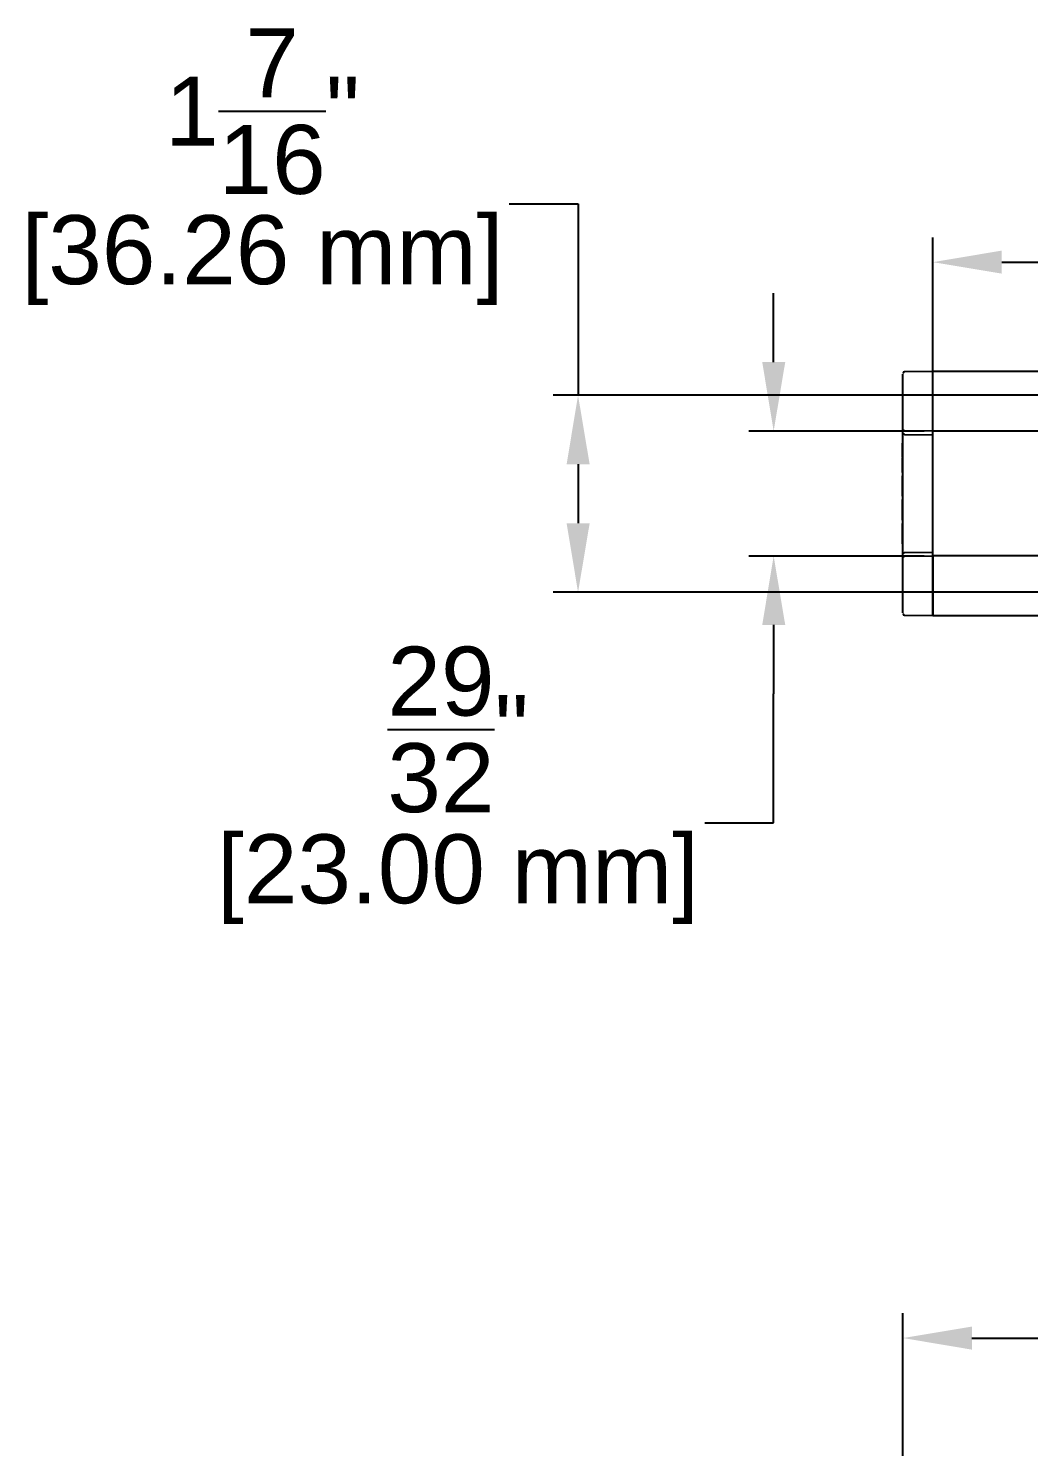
# Model space of a CAD drawing. Header units: inches. Extents: x -8.9 to 62.9, y -1.2 to 30.1.
# Drawn here: x -1.47 to 5.79, y 19.65 to 29.93 of the extents above; entities that cross this region are included whole.
import ezdxf

# ---------------------------------------------------------------- set-up
doc = ezdxf.new("R2010")
doc.units = ezdxf.units.IN
doc.header["$MEASUREMENT"] = 0
doc.layers.get('Defpoints').update_dxf_attribs({"color": 1})
doc.styles.get("Standard").update_dxf_attribs({"font": 'Arial.ttf'})
doc.dimstyles.new('.5 DIM', dxfattribs={"dimscale": 0, "dimtxt": 0.5, "dimasz": 0.5, "dimexe": 0.18, "dimexo": 0.0625, "dimgap": 0.09, "dimtad": 0, "dimtih": 1, "dimtoh": 1, "dimdec": 5, "dimzin": 0, "dimdsep": 46, "dimlunit": 4, "dimtxsty": 'Standard', "dimcen": 0.25, "dimadec": 0, "dimazin": 0, "dimtfac": 1, "dimtdec": 5, "dimtofl": 0, "dimtmove": 0, "dimatfit": 3, "dimfxl": 1, "dimtolj": 1, "dimtzin": 0, "dimarcsym": 0})

# ---------------------------------------------------------------- blocks, each defined once
blk = doc.blocks.new('*D11')
at = {"layer": 'Defpoints', "color": 0, "lineweight": -2, "transparency": 16777216}
for p, q in [((4.874, 15.4), (4.874, 20.618)), ((54.402, 15.4), (54.402, 20.618)), ((5.374, 20.438), (27.461, 20.438)), ((53.902, 20.438), (31.815, 20.438))]:
    blk.add_line(p, q, dxfattribs=at)
at = {"layer": 'Defpoints', "color": 0, "transparency": 16777216}
for p in [(54.402, 20.438), (4.874, 15.338), (54.402, 15.338)]:
    blk.add_point(p, dxfattribs=at)
for points in [[(5.374, 20.521), (5.374, 20.354), (4.874, 20.438)], [(53.902, 20.521), (53.902, 20.354), (54.402, 20.438)]]:
    blk.add_solid(points, dxfattribs=at)
at = {"layer": 'Defpoints', "color": 0, "transparency": 16777216, "char_height": 0.5, "attachment_point": 5}
for s, insert in [('\\A1;4\'-1{\\H1x;\\S17/32;}"', (29.638, 21.112)), ('\\A1;[1258.00 mm]', (29.638, 20.029))]:
    blk.add_mtext(s, dxfattribs=dict(at, insert=insert))
blk = doc.blocks.new('*D17')
at = {"layer": 'Defpoints', "color": 0, "lineweight": -2, "transparency": 16777216}
for p, q in [((3.937, 27.513), (3.937, 28.013)), ((5.028, 27.013), (3.757, 27.013)), ((5.028, 26.107), (3.757, 26.107)), ((3.937, 25.607), (3.937, 25.107)), ((3.937, 24.172), (3.937, 25.107)), ((3.437, 24.172), (3.937, 24.172))]:
    blk.add_line(p, q, dxfattribs=at)
at = {"layer": 'Defpoints', "color": 0, "transparency": 16777216}
for p in [(5.091, 27.013), (3.937, 26.107), (5.091, 26.107)]:
    blk.add_point(p, dxfattribs=at)
for points in [[(3.854, 27.513), (4.021, 27.513), (3.937, 27.013)], [(3.854, 25.607), (4.021, 25.607), (3.937, 26.107)]]:
    blk.add_solid(points, dxfattribs=at)
at = {"layer": 'Defpoints', "color": 0, "transparency": 16777216, "char_height": 0.5, "attachment_point": 5}
for s, insert in [('\\A1;{\\H1x;\\S29/32;}"', (1.649, 24.85)), ('\\A1;[23.00 mm]', (1.649, 23.764))]:
    blk.add_mtext(s, dxfattribs=dict(at, insert=insert))
blk = doc.blocks.new('*D18')
at = {"layer": 'Defpoints', "color": 0, "lineweight": -2, "transparency": 16777216}
for p, q in [((5.091, 27.075), (5.091, 28.417)), ((52.658, 27.075), (52.658, 28.417)), ((5.591, 28.237), (26.697, 28.237)), ((52.158, 28.237), (31.051, 28.237))]:
    blk.add_line(p, q, dxfattribs=at)
at = {"layer": 'Defpoints', "color": 0, "transparency": 16777216}
for p in [(5.091, 28.237), (5.091, 27.013), (52.658, 27.013)]:
    blk.add_point(p, dxfattribs=at)
for points in [[(5.591, 28.321), (5.591, 28.154), (5.091, 28.237)], [(52.158, 28.321), (52.158, 28.154), (52.658, 28.237)]]:
    blk.add_solid(points, dxfattribs=at)
at = {"layer": 'Defpoints', "color": 0, "transparency": 16777216, "char_height": 0.5, "attachment_point": 5}
for s, insert in [('\\A1;3\'-11{\\H1x;\\S9/16;}"', (28.874, 28.919)), ('\\A1;[1208.20 mm]', (28.874, 27.829))]:
    blk.add_mtext(s, dxfattribs=dict(at, insert=insert))
blk = doc.blocks.new('*D19')
at = {"layer": 'Defpoints', "color": 0, "lineweight": -2, "transparency": 16777216}
for p, q in [((2.019, 28.661), (2.519, 28.661)), ((2.519, 28.661), (2.519, 27.272)), ((6.487, 27.272), (2.339, 27.272)), ((2.519, 26.772), (2.519, 26.344)), ((6.487, 25.844), (2.339, 25.844))]:
    blk.add_line(p, q, dxfattribs=at)
at = {"layer": 'Defpoints', "color": 0, "transparency": 16777216}
for p in [(6.549, 27.272), (2.519, 25.844), (6.549, 25.844)]:
    blk.add_point(p, dxfattribs=at)
for points in [[(2.436, 26.772), (2.603, 26.772), (2.519, 27.272)], [(2.436, 26.344), (2.603, 26.344), (2.519, 25.844)]]:
    blk.add_solid(points, dxfattribs=at)
at = {"layer": 'Defpoints', "color": 0, "transparency": 16777216, "char_height": 0.5, "attachment_point": 5}
for s, insert in [('\\A1;1{\\H1x;\\S7/16;}"', (0.231, 29.332)), ('\\A1;[36.26 mm]', (0.231, 28.252))]:
    blk.add_mtext(s, dxfattribs=dict(at, insert=insert))

msp = doc.modelspace()

# ---------------------------------------------------------------- linework, layer by layer
for p, q in [((5.090643, 27.445646), (4.885713, 27.442069)), ((52.657573, 27.445646), (5.090643, 27.445646)), ((4.874108, 27.022658), (4.874108, 27.229834)), ((5.090643, 27.012856), (5.090643, 27.229834)), ((5.090643, 27.012856), (5.090643, 27.229834)), ((4.874108, 26.99512), (4.874108, 27.022658)), ((4.874108, 26.12508), (4.874108, 26.99512)), ((5.090643, 27.012856), (4.885713, 27.015135)), ((4.885713, 26.987597), (5.090643, 26.985318)), ((5.090643, 26.985318), (5.090643, 27.012856)), ((52.657573, 27.012856), (5.090643, 27.012856)), ((5.090643, 26.134882), (5.090643, 26.985318)), ((4.874108, 26.924929), (4.870171, 26.924929)), ((4.870171, 26.908171), (4.870171, 26.924929)), ((4.874108, 26.908171), (4.870171, 26.908171)), ((4.874108, 26.822068), (4.870171, 26.822068)), ((4.874108, 26.816513), (4.870171, 26.816513)), ((4.874108, 26.728843), (4.870171, 26.728843)), ((4.870171, 26.711322), (4.870171, 26.728843)), ((4.870171, 26.711322), (4.874108, 26.711322)), ((4.874108, 26.688291), (4.870171, 26.688291)), ((4.870171, 26.540049), (4.870171, 26.688291)), ((4.870171, 26.540049), (4.874108, 26.540049)), ((4.874108, 26.515764), (4.870171, 26.515764)), ((4.870171, 26.390509), (4.870171, 26.515764)), ((4.870171, 26.383425), (4.870171, 26.39051)), ((4.874108, 26.390509), (4.870171, 26.390509)), ((4.874108, 26.383425), (4.870171, 26.383425)), ((4.870171, 26.367524), (4.870171, 26.383425)), ((4.874108, 26.383425), (4.870171, 26.383425)), ((4.874108, 26.367524), (4.870171, 26.367524)), ((4.874108, 26.343157), (4.870171, 26.343157)), ((4.870171, 26.195272), (4.870171, 26.343157)), ((4.870171, 26.195272), (4.874108, 26.195272)), ((4.874108, 26.097542), (4.874108, 26.12508)), ((4.885713, 26.132603), (5.090643, 26.134882)), ((5.090643, 26.107344), (5.090643, 26.134882)), ((4.874108, 25.890366), (4.874108, 26.097542)), ((4.885713, 26.105065), (5.090643, 26.107344)), ((52.657573, 26.107344), (5.090643, 26.107344)), ((5.090643, 25.890366), (5.090643, 26.107344)), ((5.090643, 26.107344), (5.090643, 25.890366)), ((4.885713, 25.678131), (5.090643, 25.674554)), ((5.090643, 25.674554), (52.657573, 25.674554))]:
    msp.add_line(p, q)
for centre, start, end in [((4.885919, 27.43026), 91, 180), ((4.885919, 25.689941), 180, 269)]:
    msp.add_arc(centre, 0.011811, start, end)
at = {"extrusion": (0, 0, -1)}
for centre, start_param, end_param in [((4.885919, 27.022658), 1.588249619, 3.141592654), ((4.885919, 26.99512), 1.588249619, 3.141592654), ((4.885919, 26.12508), 3.141592654, 4.694935688), ((4.885919, 26.097542), 3.141592654, 4.694935688)]:
    msp.add_ellipse(centre, major_axis=(0.011811, 0), ratio=0.637070261, start_param=start_param, end_param=end_param, dxfattribs=at)
for points, knots in [([(4.874108, 27.343999), (4.874108, 27.360103), (4.874108, 27.375154), (4.874108, 27.402767), (4.874108, 27.415342), (4.874108, 27.426084)], [0, 0, 0, 0, 0.5, 0.5, 1, 1, 1, 1]), ([(5.090643, 27.356984), (5.090643, 27.373328), (5.090643, 27.388652), (5.090643, 27.416777), (5.090643, 27.429576), (5.090643, 27.440456)], [0, 0, 0, 0, 0.5, 0.5, 1, 1, 1, 1]), ([(5.090643, 27.356984), (5.090643, 27.373331), (5.090643, 27.388661), (5.090643, 27.416789), (5.090643, 27.42957), (5.090643, 27.440456)], [0, 0, 0, 0, 0.5, 0.5, 1, 1, 1, 1]), ([(5.090643, 27.229834), (5.090643, 27.242229), (5.090643, 27.254456), (5.090643, 27.272337), (5.090643, 27.278229), (5.090643, 27.289866), (5.090643, 27.295635), (5.090643, 27.312494), (5.090643, 27.322998), (5.090643, 27.337262), (5.090643, 27.341761), (5.090643, 27.34995), (5.090643, 27.353674), (5.090643, 27.356984)], [0, 0, 0, 0, 0.25, 0.25, 0.375, 0.375, 0.5, 0.5, 0.75, 0.75, 0.875, 0.875, 1, 1, 1, 1]), ([(5.090643, 27.229834), (5.090643, 27.242187), (5.090643, 27.254393), (5.090643, 27.278503), (5.090643, 27.290213), (5.090643, 27.323442), (5.090643, 27.343674), (5.090643, 27.356984)], [0, 0, 0, 0, 0.25, 0.25, 0.5, 0.5, 1, 1, 1, 1]), ([(4.874108, 27.229834), (4.874108, 27.240907), (4.874108, 27.251822), (4.874108, 27.273327), (4.874108, 27.28397), (4.874108, 27.298942), (4.874108, 27.303796), (4.874108, 27.313195), (4.874108, 27.317771), (4.874108, 27.330583), (4.874108, 27.338021), (4.874108, 27.343999)], [0, 0, 0, 0, 0.25, 0.25, 0.5, 0.5, 0.625, 0.625, 0.75, 0.75, 1, 1, 1, 1]), ([(4.870171, 26.822068), (4.870171, 26.827273), (4.870171, 26.835112), (4.870171, 26.850155), (4.870171, 26.85768), (4.870171, 26.872942), (4.870171, 26.880819), (4.870171, 26.895768), (4.870171, 26.902952), (4.870171, 26.908171)], [0, 0, 0, 0, 0.25, 0.25, 0.5, 0.5, 0.75, 0.75, 1, 1, 1, 1]), ([(4.870171, 26.728843), (4.870171, 26.734102), (4.870171, 26.741944), (4.870171, 26.757686), (4.870171, 26.765847), (4.870171, 26.789954), (4.870171, 26.807014), (4.870171, 26.816513)], [0, 0, 0, 0, 0.25, 0.25, 0.5, 0.5, 1, 1, 1, 1]), ([(4.874108, 25.776202), (4.874108, 25.782169), (4.874108, 25.789612), (4.874108, 25.806777), (4.874108, 25.81625), (4.874108, 25.836216), (4.874108, 25.846853), (4.874108, 25.868319), (4.874108, 25.879304), (4.874108, 25.890366)], [0, 0, 0, 0, 0.25, 0.25, 0.5, 0.5, 0.75, 0.75, 1, 1, 1, 1]), ([(5.090643, 25.763216), (5.090643, 25.766523), (5.090643, 25.770243), (5.090643, 25.778418), (5.090643, 25.782908), (5.090643, 25.792403), (5.090643, 25.797392), (5.090643, 25.807806), (5.090643, 25.813253), (5.090643, 25.830047), (5.090643, 25.841745), (5.090643, 25.86588), (5.090643, 25.878067), (5.090643, 25.890366)], [0, 0, 0, 0, 0.125, 0.125, 0.25, 0.25, 0.375, 0.375, 0.5, 0.5, 0.75, 0.75, 1, 1, 1, 1]), ([(5.090643, 25.890366), (5.090643, 25.878016), (5.090643, 25.865799), (5.090643, 25.841647), (5.090643, 25.830007), (5.090643, 25.807849), (5.090643, 25.797173), (5.090643, 25.783007), (5.090643, 25.778569), (5.090643, 25.770335), (5.090643, 25.766543), (5.090643, 25.763216)], [0, 0, 0, 0, 0.25, 0.25, 0.5, 0.5, 0.75, 0.75, 0.875, 0.875, 1, 1, 1, 1]), ([(4.874108, 25.694117), (4.874108, 25.704816), (4.874108, 25.717408), (4.874108, 25.745076), (4.874108, 25.760133), (4.874108, 25.776202)], [0, 0, 0, 0, 0.5, 0.5, 1, 1, 1, 1]), ([(5.090643, 25.679745), (5.090643, 25.690624), (5.090643, 25.703422), (5.090643, 25.731545), (5.090643, 25.746876), (5.090643, 25.763216)], [0, 0, 0, 0, 0.5, 0.5, 1, 1, 1, 1]), ([(5.090643, 25.763216), (5.090643, 25.746869), (5.090643, 25.731539), (5.090643, 25.703412), (5.090643, 25.690631), (5.090643, 25.679745)], [0, 0, 0, 0, 0.5, 0.5, 1, 1, 1, 1])]:
    msp.add_open_spline(points, degree=3, knots=knots)

# ---------------------------------------------------------------- dimensions: what is measured, and where the dimension line sits
at = {"layer": 'Defpoints'}
for base, p1, p2, picture, middle in [((2.519398, 25.843833), (6.549305, 27.271561), (6.549305, 25.843833), '*D19', (1.903645, 28.660584)), ((3.937478, 26.107344), (5.090643, 27.012856), (5.090643, 26.107344), '*D17', (3.354121, 24.171752))]:
    dim = msp.add_linear_dim(base=base, p1=p1, p2=p2, angle=90, dimstyle='.5 DIM', override={"dimscale": 1, "dimpost": '\\X', "dimtmove": 1}, dxfattribs=at)
    dim.commit()
    dim.dimension.update_dxf_attribs({"geometry": picture, "text_midpoint": middle, "dimtype": 160})
for base, p1, p2, picture, middle in [((5.090643, 28.237184), (52.657573, 27.012856), (5.090643, 27.012856), '*D18', (28.874108, 28.237184)), ((54.401667, 20.437524), (4.874108, 15.337557), (54.401667, 15.337557), '*D11', (29.637887, 20.437524))]:
    dim = msp.add_linear_dim(base=base, p1=p1, p2=p2, dimstyle='.5 DIM', override={"dimscale": 1, "dimpost": '\\X'}, dxfattribs=at)
    dim.commit()
    dim.dimension.update_dxf_attribs({"geometry": picture, "text_midpoint": middle, "dimtype": 160})

doc.saveas('drawing.dxf')
